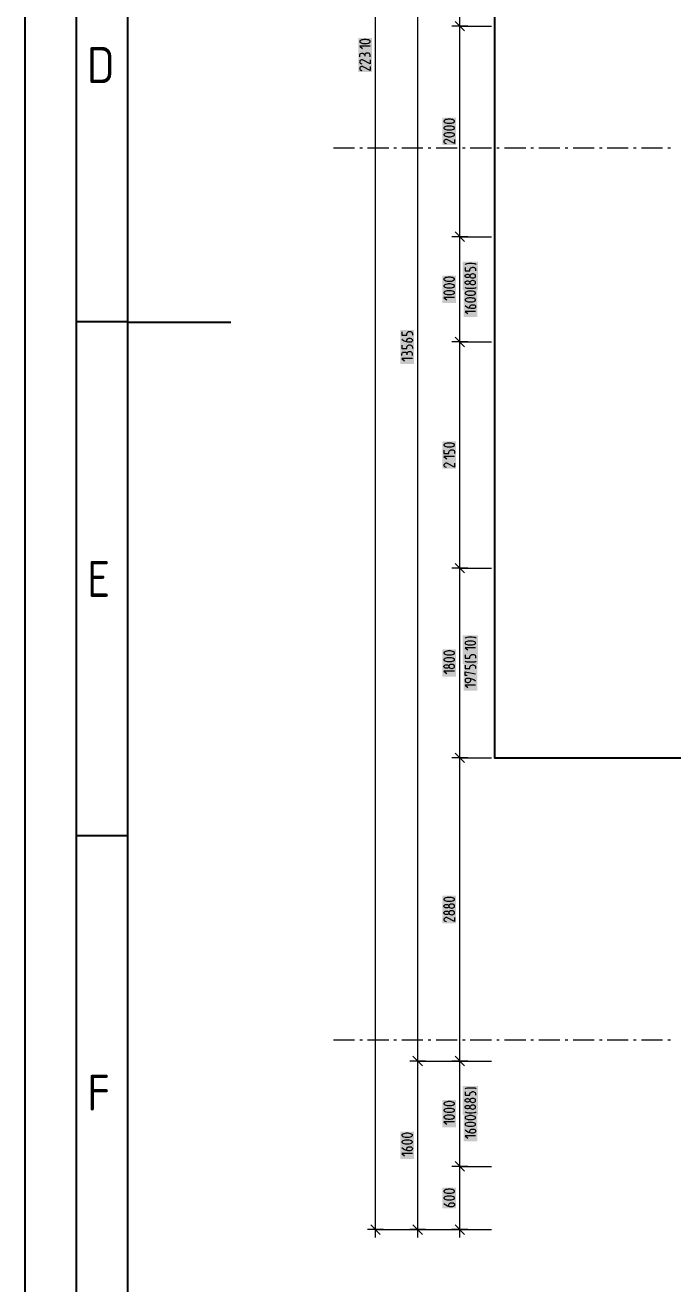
# Model space of a CAD drawing. Header units: millimetres. Extents: x 0 to 594, y 0 to 420.
# Drawn here: x 0 to 63, y 116.4 to 238.9 of the extents above; entities that cross this region are included whole.
import ezdxf

# ---------------------------------------------------------------- set-up
doc = ezdxf.new("R2010")
doc.units = ezdxf.units.MM
doc.header["$LTSCALE"] = 8
for name, color, linetype in [('035', 5, 'Continuous'), ('07', 7, 'Continuous'), ('PDF_Koty delkove', 7, 'Continuous'), ('PDF_Obecne 0.25', 7, 'Continuous'), ('PDF_Osy hlavni', 7, 'Continuous')]:
    doc.layers.add(name, color=color, linetype=linetype)
doc.styles.add('ISO Proportional', font='isocp.shx')

# ---------------------------------------------------------------- blocks, each defined once
blk = doc.blocks.new('IEC_border_a2')
at = {"layer": '035'}
for p, q in [((10, 10), (10, 410)), ((9.98, 210.04), (5, 210.04)), ((10, 160), (5.02, 160))]:
    blk.add_line(p, q, dxfattribs=at)
blk.add_lwpolyline([(0, 420), (594, 420), (594, 0), (0, 0)], close=True, dxfattribs=at)
at = {"layer": '07'}
blk.add_line((10, 210), (20, 210), dxfattribs=at)
blk.add_lwpolyline([(5, 415), (589, 415), (589, 5), (5, 5)], close=True, dxfattribs=at)
at = {"layer": '035', "style": 'ISO Proportional'}
for s, p in [('D', (6, 233.29)), ('E', (6.02, 183.25)), ('F', (6.02, 133.25))]:
    blk.add_text(s, height=3.5, dxfattribs=at).set_placement(p)

msp = doc.modelspace()

# ---------------------------------------------------------------- linework, layer by layer
at = {"layer": 'PDF_Koty delkove', "lineweight": 18}
for points in [[(34.1, 121.67), (34.1, 350.35)], [(38.2, 121.67), (38.2, 138.07), (38.2, 277.11), (38.2, 333.95), (38.2, 350.35)], [(42.3, 121.67), (42.3, 124.85), (42.3, 125.37), (42.3, 127.82), (42.3, 134.73), (42.3, 134.93), (42.3, 138.07), (42.3, 142.85), (42.3, 142.91), (42.3, 150.44), (42.3, 150.75), (42.3, 159.46), (42.3, 160.08), (42.3, 163.58), (42.3, 164.33), (42.3, 167.6), (42.3, 170.26), (42.3, 171.23), (42.3, 186.05), (42.3, 208.08), (42.3, 218.33), (42.3, 238.83), (42.3, 257.28), (42.3, 277.11)], [(42.76, 238.37), (41.84, 239.29)], [(43.07, 238.83), (42.3, 238.83), (41.53, 238.83)], [(42.3, 238.83), (43.05, 238.83), (43.07, 238.83), (43.24, 238.83), (43.26, 238.83), (43.39, 238.83), (43.41, 238.83), (43.88, 238.83), (43.9, 238.83), (45.37, 238.83)], [(33.59, 236.86), (32.56, 236.86), (32.84, 236.64)], [(32.56, 235.85), (32.56, 236.01), (32.58, 236.07), (32.61, 236.12), (32.66, 236.15), (32.77, 236.18), (32.84, 236.18), (32.94, 236.15), (33.01, 236.09), (33.04, 236.01), (33.04, 235.9)], [(33.59, 235.55), (33.59, 235.16), (32.9, 235.52), (32.84, 235.55), (32.73, 235.55), (32.66, 235.52), (32.61, 235.48), (32.58, 235.44), (32.56, 235.38), (32.56, 235.33), (32.58, 235.27), (32.61, 235.23), (32.66, 235.19), (32.77, 235.16)], [(33.42, 236.19), (33.35, 236.2), (33.28, 236.2), (33.19, 236.19), (33.13, 236.16), (33.07, 236.11), (33.04, 236.01)], [(33.59, 235.85), (33.59, 236.04), (33.55, 236.11), (33.5, 236.16), (33.42, 236.19)], [(33.59, 234.89), (33.59, 234.51), (32.9, 234.86), (32.84, 234.89), (32.73, 234.89), (32.66, 234.86), (32.61, 234.82), (32.58, 234.78), (32.56, 234.73), (32.56, 234.67), (32.58, 234.62), (32.61, 234.58), (32.66, 234.53), (32.77, 234.51)], [(41.38, 229.1), (41.17, 229.1), (41.07, 229.09), (40.95, 229.06), (40.85, 229.02), (40.78, 228.97), (40.76, 228.94), (40.76, 228.88), (40.78, 228.86), (40.85, 228.8), (40.95, 228.76), (41.07, 228.73), (41.17, 228.72), (41.38, 228.72), (41.48, 228.73), (41.6, 228.76), (41.7, 228.8)], [(41.7, 228.8), (41.77, 228.86), (41.79, 228.88), (41.79, 228.94), (41.77, 228.97), (41.7, 229.02), (41.6, 229.06), (41.48, 229.09), (41.38, 229.1)], [(41.03, 227.79), (40.93, 227.79), (40.86, 227.76), (40.81, 227.72), (40.78, 227.68), (40.76, 227.62), (40.76, 227.57), (40.78, 227.51), (40.81, 227.47), (40.86, 227.43), (40.97, 227.4)], [(41.79, 227.79), (41.79, 227.4), (41.1, 227.76), (41.03, 227.79)], [(43.07, 218.33), (42.3, 218.33), (41.53, 218.33)], [(42.76, 217.87), (41.84, 218.79)], [(42.3, 218.33), (42.85, 218.33), (42.87, 218.33), (43.01, 218.33), (43.03, 218.33)], [(43.03, 218.33), (43.13, 218.33), (43.15, 218.33), (43.54, 218.33), (43.55, 218.33), (45.37, 218.33)], [(42.81, 215.63), (42.85, 215.66), (42.91, 215.7), (43.02, 215.73), (43.15, 215.74), (43.49, 215.74), (43.67, 215.73), (43.77, 215.71), (43.84, 215.69), (43.9, 215.63)], [(42.81, 215.33), (42.81, 215), (43.29, 215), (43.29, 215.14), (43.32, 215.23), (43.38, 215.29), (43.46, 215.34), (43.53, 215.36), (43.6, 215.36), (43.67, 215.34), (43.73, 215.32), (43.79, 215.28), (43.82, 215.22), (43.84, 215.14), (43.84, 215)], [(43.29, 214.46), (43.27, 214.43), (43.22, 214.39), (43.15, 214.36), (43.08, 214.35), (43.02, 214.35), (42.95, 214.36), (42.88, 214.39), (42.83, 214.44), (42.81, 214.48), (42.81, 214.54), (42.83, 214.58), (42.88, 214.63), (42.95, 214.66), (43.02, 214.67), (43.08, 214.67), (43.15, 214.66), (43.22, 214.63), (43.27, 214.59), (43.29, 214.57)], [(43.6, 214.7), (43.53, 214.7), (43.44, 214.69), (43.36, 214.65), (43.31, 214.59), (43.29, 214.57), (43.29, 214.46), (43.31, 214.43), (43.36, 214.37), (43.44, 214.33), (43.53, 214.32), (43.6, 214.32), (43.68, 214.33), (43.77, 214.37), (43.82, 214.43), (43.84, 214.48)], [(43.84, 214.48), (43.84, 214.54), (43.82, 214.59), (43.77, 214.65), (43.68, 214.69), (43.6, 214.7)], [(41.38, 214.38), (41.17, 214.38), (41.07, 214.37), (40.95, 214.34), (40.85, 214.3), (40.78, 214.25), (40.76, 214.22), (40.76, 214.17), (40.78, 214.14), (40.85, 214.08)], [(40.85, 214.08), (40.95, 214.04), (41.07, 214.01), (41.17, 214), (41.38, 214), (41.48, 214.01), (41.6, 214.04), (41.7, 214.08), (41.77, 214.14), (41.79, 214.17), (41.79, 214.22), (41.77, 214.25), (41.7, 214.3), (41.6, 214.34), (41.48, 214.37), (41.38, 214.38)], [(43.29, 213.8), (43.27, 213.77), (43.22, 213.73), (43.15, 213.7), (43.08, 213.69), (43.02, 213.69), (42.95, 213.7), (42.88, 213.73), (42.83, 213.79), (42.81, 213.83), (42.81, 213.88), (42.83, 213.92), (42.88, 213.98), (42.95, 214), (43.02, 214.02), (43.08, 214.02), (43.15, 214), (43.22, 213.98), (43.27, 213.94), (43.29, 213.91)], [(43.9, 213.39), (43.84, 213.33), (43.77, 213.31), (43.67, 213.29), (43.49, 213.28), (43.15, 213.28), (43.02, 213.29), (42.91, 213.32), (42.85, 213.36), (42.81, 213.39)], [(43.31, 213.94), (43.29, 213.91), (43.29, 213.8), (43.31, 213.77), (43.36, 213.72), (43.44, 213.68), (43.53, 213.66), (43.6, 213.66), (43.68, 213.68), (43.77, 213.72), (43.82, 213.77), (43.84, 213.83), (43.84, 213.88), (43.82, 213.94), (43.77, 213.99), (43.68, 214.03), (43.6, 214.05)], [(43.6, 214.05), (43.53, 214.05), (43.44, 214.03), (43.36, 213.99), (43.31, 213.94)], [(41.38, 213.07), (41.17, 213.07), (41.07, 213.06), (40.95, 213.03), (40.85, 212.99), (40.78, 212.93), (40.76, 212.91), (40.76, 212.85)], [(40.76, 212.85), (40.78, 212.82), (40.85, 212.77), (40.95, 212.73), (41.07, 212.7), (41.17, 212.69), (41.38, 212.69), (41.48, 212.7), (41.6, 212.73), (41.7, 212.77), (41.77, 212.82), (41.79, 212.85), (41.79, 212.91), (41.77, 212.93), (41.7, 212.99), (41.6, 213.03), (41.48, 213.06), (41.38, 213.07)], [(41.79, 212.41), (40.76, 212.41), (41.03, 212.19)], [(43.43, 212.37), (43.22, 212.37), (43.12, 212.35), (43, 212.33), (42.9, 212.29), (42.83, 212.23), (42.81, 212.2), (42.81, 212.15), (42.83, 212.12), (42.9, 212.07), (43, 212.03), (43.12, 212)], [(43.12, 212), (43.22, 211.98), (43.43, 211.98), (43.53, 212), (43.65, 212.03), (43.75, 212.07), (43.82, 212.12), (43.84, 212.15), (43.84, 212.2), (43.82, 212.23), (43.75, 212.29), (43.65, 212.33), (43.53, 212.35), (43.43, 212.37)], [(43.29, 211.36), (43.29, 211.55), (43.31, 211.6), (43.34, 211.64), (43.38, 211.67), (43.43, 211.7), (43.49, 211.71), (43.63, 211.71), (43.7, 211.7), (43.75, 211.67), (43.79, 211.64), (43.82, 211.6), (43.84, 211.55), (43.84, 211.49), (43.82, 211.44), (43.79, 211.4), (43.75, 211.37), (43.7, 211.34), (43.63, 211.33), (43.39, 211.33), (43.15, 211.38), (42.98, 211.47), (42.81, 211.6)], [(43.84, 211.06), (42.81, 211.06), (43.08, 210.84)], [(36.66, 209.07), (36.66, 208.74), (37.14, 208.74), (37.14, 208.88), (37.17, 208.98), (37.23, 209.03), (37.31, 209.09), (37.38, 209.1), (37.45, 209.1), (37.52, 209.09), (37.58, 209.06), (37.64, 209.02), (37.67, 208.96), (37.69, 208.88), (37.69, 208.74)], [(37, 208.11), (36.83, 208.2), (36.66, 208.33)], [(37.14, 208.09), (37.14, 208.28), (37.16, 208.33), (37.19, 208.38), (37.23, 208.4), (37.28, 208.43), (37.35, 208.44), (37.48, 208.44), (37.55, 208.43), (37.6, 208.4), (37.64, 208.38), (37.67, 208.33), (37.69, 208.28), (37.69, 208.22), (37.67, 208.17), (37.64, 208.13), (37.6, 208.1), (37.55, 208.07), (37.48, 208.06), (37.24, 208.06), (37, 208.11)], [(42.76, 207.62), (41.84, 208.54)], [(36.66, 207.76), (36.66, 207.43), (37.14, 207.43), (37.14, 207.57), (37.17, 207.66), (37.23, 207.72), (37.31, 207.77), (37.38, 207.79), (37.45, 207.79), (37.52, 207.77), (37.58, 207.75), (37.64, 207.7), (37.67, 207.65), (37.69, 207.57), (37.69, 207.43)], [(36.66, 206.77), (36.66, 206.94), (36.68, 206.99), (36.71, 207.05), (36.76, 207.08)], [(36.76, 207.08), (36.87, 207.1), (36.93, 207.1), (37.04, 207.08), (37.11, 207.02), (37.14, 206.94), (37.14, 206.83)], [(37.69, 206.77), (37.69, 206.97), (37.65, 207.03), (37.6, 207.09), (37.52, 207.12), (37.45, 207.13), (37.38, 207.13), (37.29, 207.12), (37.23, 207.09), (37.17, 207.03), (37.14, 206.94)], [(43.07, 208.08), (42.3, 208.08), (41.53, 208.08)], [(42.3, 208.08), (42.75, 208.08), (42.77, 208.08), (42.89, 208.08), (42.91, 208.08), (43, 208.08), (43.02, 208.08), (43.36, 208.08), (43.38, 208.08), (43.93, 208.08), (43.94, 208.08), (45.37, 208.08)], [(37.69, 206.47), (36.66, 206.47), (36.93, 206.25)], [(40.76, 197.56), (40.76, 197.23), (41.24, 197.23), (41.24, 197.37), (41.27, 197.46), (41.33, 197.52), (41.41, 197.57), (41.48, 197.58), (41.55, 197.58), (41.62, 197.57), (41.68, 197.54), (41.74, 197.5), (41.77, 197.45), (41.79, 197.37), (41.79, 197.23)], [(41.79, 196.93), (40.76, 196.93), (41.03, 196.71)], [(41.79, 196.27), (41.79, 195.89), (41.1, 196.24), (41.03, 196.27), (40.93, 196.27), (40.86, 196.24), (40.81, 196.2), (40.78, 196.16), (40.76, 196.11), (40.76, 196.05), (40.78, 196), (40.81, 195.96), (40.86, 195.91)], [(40.86, 195.91), (40.97, 195.89)], [(42.76, 185.59), (41.84, 186.51)], [(43.07, 186.05), (42.3, 186.05), (41.53, 186.05)], [(42.3, 186.05), (42.54, 186.05), (42.55, 186.05), (42.64, 186.05), (42.66, 186.05), (42.72, 186.05), (42.74, 186.05), (42.99, 186.05), (43, 186.05), (43.41, 186.05), (43.42, 186.05), (45.37, 186.05)], [(42.81, 179.25), (42.85, 179.27), (42.91, 179.32), (43.02, 179.34), (43.15, 179.36), (43.49, 179.36), (43.67, 179.34), (43.77, 179.33), (43.84, 179.3), (43.9, 179.25)], [(43.84, 178.32), (42.81, 178.32), (43.08, 178.1)], [(41.38, 177.34), (41.17, 177.34), (41.07, 177.33), (40.95, 177.3), (40.85, 177.26), (40.78, 177.21), (40.76, 177.18), (40.76, 177.12), (40.78, 177.1), (40.85, 177.04), (40.95, 177), (41.07, 176.97), (41.17, 176.96), (41.38, 176.96), (41.48, 176.97), (41.6, 177), (41.7, 177.04), (41.77, 177.1), (41.79, 177.12), (41.79, 177.18), (41.77, 177.21), (41.7, 177.26), (41.6, 177.3), (41.48, 177.33), (41.38, 177.34)], [(41.24, 176.44), (41.22, 176.41), (41.17, 176.37), (41.1, 176.34), (41.03, 176.33), (40.97, 176.33), (40.9, 176.34), (40.83, 176.37), (40.78, 176.43), (40.76, 176.47), (40.76, 176.52), (40.78, 176.56), (40.83, 176.62), (40.9, 176.64), (40.97, 176.66), (41.03, 176.66), (41.1, 176.64), (41.17, 176.62), (41.22, 176.58), (41.24, 176.55)], [(42.81, 177.63), (42.81, 177.31), (43.29, 177.31), (43.29, 177.44), (43.32, 177.54), (43.38, 177.59), (43.46, 177.65), (43.53, 177.66), (43.6, 177.66), (43.67, 177.65), (43.73, 177.62), (43.79, 177.58)], [(43.9, 177.01), (43.84, 176.95), (43.77, 176.92), (43.67, 176.91), (43.49, 176.9), (43.15, 176.9), (43.02, 176.91), (42.91, 176.94), (42.85, 176.98), (42.81, 177.01)], [(42.81, 176.61), (42.81, 176.28), (43.29, 176.28), (43.29, 176.42), (43.32, 176.52), (43.38, 176.57), (43.46, 176.63), (43.53, 176.64), (43.6, 176.64), (43.67, 176.63), (43.73, 176.6), (43.79, 176.56), (43.82, 176.5), (43.84, 176.42), (43.84, 176.28)], [(43.79, 177.58), (43.82, 177.53), (43.84, 177.44), (43.84, 177.31)], [(41.79, 176.03), (40.76, 176.03), (41.03, 175.81)], [(43.02, 175.6), (42.81, 175.6), (42.81, 175.98), (43.84, 175.77)], [(42.83, 175.22), (42.81, 175.16), (42.81, 175.11), (42.83, 175.05), (42.86, 175.01), (42.9, 174.99), (42.95, 174.96), (43.02, 174.94), (43.15, 174.94), (43.22, 174.96), (43.29, 174.99), (43.34, 175.05), (43.36, 175.11), (43.36, 175.3)], [(43.84, 175.05), (43.67, 175.19), (43.49, 175.27), (43.26, 175.33), (43.02, 175.33), (42.95, 175.31), (42.9, 175.29), (42.86, 175.26), (42.83, 175.22)], [(43.84, 174.67), (42.81, 174.67), (43.08, 174.45)], [(42.76, 167.14), (41.84, 168.06)], [(43.07, 167.6), (42.3, 167.6), (41.53, 167.6)], [(42.3, 167.6), (42.36, 167.6), (42.37, 167.6), (42.44, 167.6), (42.44, 167.6), (42.49, 167.6), (42.5, 167.6), (42.68, 167.6), (42.69, 167.6), (42.98, 167.6), (42.98, 167.6), (43.69, 167.6), (43.73, 167.6), (45.37, 167.6)], [(41.38, 154.01), (41.17, 154.01), (41.07, 154), (40.95, 153.97), (40.85, 153.93), (40.78, 153.88), (40.76, 153.85), (40.76, 153.79), (40.78, 153.77), (40.85, 153.71), (40.95, 153.67), (41.07, 153.64), (41.17, 153.63), (41.38, 153.63), (41.48, 153.64), (41.6, 153.67), (41.7, 153.71), (41.77, 153.77), (41.79, 153.79), (41.79, 153.85), (41.77, 153.88), (41.7, 153.93), (41.6, 153.97), (41.48, 154)], [(41.24, 153.11), (41.22, 153.08), (41.17, 153.04), (41.1, 153.01), (41.03, 153), (40.97, 153), (40.9, 153.01), (40.83, 153.04), (40.78, 153.1), (40.76, 153.14), (40.76, 153.19), (40.78, 153.23), (40.83, 153.29), (40.9, 153.32), (40.97, 153.33), (41.03, 153.33), (41.1, 153.32), (41.17, 153.29), (41.22, 153.25), (41.24, 153.22)], [(41.55, 153.36), (41.48, 153.36), (41.39, 153.34), (41.31, 153.3), (41.26, 153.25), (41.24, 153.22), (41.24, 153.11), (41.26, 153.08), (41.31, 153.03), (41.39, 152.99), (41.48, 152.97), (41.55, 152.97), (41.63, 152.99)], [(41.48, 154), (41.38, 154.01)], [(41.63, 152.99), (41.72, 153.03), (41.77, 153.08), (41.79, 153.14), (41.79, 153.19), (41.77, 153.25), (41.72, 153.3), (41.63, 153.34), (41.55, 153.36)], [(41.24, 152.45), (41.22, 152.43), (41.17, 152.38), (41.1, 152.36), (41.03, 152.34), (40.97, 152.34), (40.9, 152.36), (40.83, 152.38), (40.78, 152.44), (40.76, 152.48), (40.76, 152.54), (40.78, 152.58), (40.83, 152.63), (40.9, 152.66), (40.97, 152.67), (41.03, 152.67), (41.1, 152.66), (41.17, 152.63), (41.22, 152.59), (41.24, 152.56)], [(41.79, 152.04), (41.79, 151.66), (41.1, 152.02), (41.03, 152.04), (40.93, 152.04), (40.86, 152.02), (40.81, 151.97), (40.78, 151.93), (40.76, 151.88), (40.76, 151.82), (40.78, 151.77), (40.81, 151.73), (40.86, 151.69), (40.97, 151.66)], [(41.48, 152.7), (41.39, 152.69), (41.31, 152.65), (41.26, 152.59), (41.24, 152.56), (41.24, 152.45), (41.26, 152.43), (41.31, 152.37), (41.39, 152.33), (41.48, 152.32), (41.55, 152.32), (41.63, 152.33), (41.72, 152.37), (41.77, 152.43), (41.79, 152.48), (41.79, 152.54), (41.77, 152.59), (41.72, 152.65), (41.63, 152.69), (41.55, 152.7)], [(41.55, 152.7), (41.48, 152.7)], [(38.66, 137.61), (37.74, 138.54)], [(42.76, 137.61), (41.84, 138.54)], [(38.97, 138.07), (38.2, 138.07), (37.43, 138.07)], [(38.2, 138.07), (42.85, 138.07)], [(43.07, 138.07), (42.3, 138.07), (41.53, 138.07)], [(42.3, 138.07), (42.51, 138.07), (42.52, 138.07), (45.37, 138.07)], [(42.81, 135.37), (42.85, 135.4), (42.91, 135.44), (43.02, 135.47), (43.15, 135.48), (43.49, 135.48), (43.67, 135.47), (43.77, 135.46), (43.84, 135.43), (43.9, 135.37)], [(42.81, 135.07), (42.81, 134.75), (43.29, 134.75), (43.29, 134.88), (43.32, 134.98), (43.38, 135.03), (43.46, 135.09), (43.53, 135.1), (43.6, 135.1), (43.67, 135.09), (43.73, 135.06), (43.79, 135.02), (43.82, 134.96), (43.84, 134.88), (43.84, 134.75)], [(41.38, 134.13), (41.17, 134.13), (41.07, 134.11), (40.95, 134.09), (40.85, 134.04), (40.78, 133.99), (40.76, 133.96), (40.76, 133.91), (40.78, 133.88), (40.85, 133.83), (40.95, 133.79), (41.07, 133.76), (41.17, 133.74), (41.38, 133.74), (41.48, 133.76), (41.6, 133.79), (41.7, 133.83), (41.77, 133.88), (41.79, 133.91), (41.79, 133.96), (41.77, 133.99)], [(41.77, 133.99), (41.7, 134.04), (41.6, 134.09), (41.48, 134.11), (41.38, 134.13)], [(42.95, 134.1), (42.88, 134.13), (42.83, 134.19), (42.81, 134.23), (42.81, 134.28), (42.83, 134.32), (42.88, 134.38), (42.95, 134.4), (43.02, 134.42), (43.08, 134.42), (43.15, 134.4), (43.22, 134.38), (43.27, 134.34), (43.29, 134.31)], [(43.29, 133.54), (43.27, 133.52), (43.22, 133.47), (43.15, 133.45), (43.08, 133.43), (43.02, 133.43), (42.95, 133.45), (42.88, 133.47), (42.83, 133.53), (42.81, 133.57), (42.81, 133.62), (42.83, 133.67), (42.88, 133.72), (42.95, 133.75), (43.02, 133.76), (43.08, 133.76), (43.15, 133.75), (43.22, 133.72), (43.27, 133.68), (43.29, 133.65)], [(43.29, 134.2), (43.27, 134.17), (43.22, 134.13), (43.15, 134.1), (43.08, 134.09), (43.02, 134.09), (42.95, 134.1)], [(43.6, 133.79), (43.53, 133.79), (43.44, 133.77), (43.36, 133.73), (43.31, 133.68), (43.29, 133.65), (43.29, 133.54), (43.31, 133.52), (43.36, 133.46), (43.44, 133.42), (43.53, 133.41), (43.6, 133.41), (43.68, 133.42), (43.77, 133.46), (43.82, 133.52), (43.84, 133.57)], [(43.84, 133.57), (43.84, 133.62), (43.82, 133.68), (43.77, 133.73), (43.68, 133.77), (43.6, 133.79)], [(41.38, 132.81), (41.17, 132.81), (41.07, 132.8), (40.95, 132.77), (40.85, 132.73), (40.78, 132.68), (40.76, 132.65), (40.76, 132.59), (40.78, 132.57), (40.85, 132.51), (40.95, 132.47), (41.07, 132.44), (41.17, 132.43), (41.38, 132.43), (41.48, 132.44), (41.6, 132.47), (41.7, 132.51), (41.77, 132.57), (41.79, 132.59)], [(41.79, 132.59), (41.79, 132.65), (41.77, 132.68), (41.7, 132.73), (41.6, 132.77), (41.48, 132.8), (41.38, 132.81)], [(43.9, 133.13), (43.84, 133.08), (43.77, 133.05), (43.67, 133.04), (43.49, 133.02), (43.15, 133.02), (43.02, 133.04), (42.91, 133.06), (42.85, 133.11), (42.81, 133.13)], [(41.79, 132.16), (40.76, 132.16), (41.03, 131.94)], [(43.43, 132.11), (43.22, 132.11), (43.12, 132.1), (43, 132.07), (42.9, 132.03), (42.83, 131.97), (42.81, 131.95), (42.81, 131.89), (42.83, 131.87), (42.9, 131.81), (43, 131.77), (43.12, 131.74), (43.22, 131.73), (43.43, 131.73), (43.53, 131.74), (43.65, 131.77), (43.75, 131.81), (43.82, 131.87), (43.84, 131.89), (43.84, 131.95), (43.82, 131.97), (43.75, 132.03), (43.65, 132.07)], [(43.29, 131.1), (43.29, 131.29), (43.31, 131.35), (43.34, 131.39), (43.38, 131.41), (43.43, 131.44), (43.49, 131.46), (43.63, 131.46), (43.7, 131.44), (43.75, 131.41), (43.79, 131.39), (43.82, 131.35), (43.84, 131.29), (43.84, 131.24), (43.82, 131.18), (43.79, 131.14), (43.75, 131.11), (43.7, 131.09), (43.63, 131.07), (43.39, 131.07), (43.15, 131.13), (42.98, 131.21), (42.81, 131.35)], [(43.65, 132.07), (43.53, 132.1), (43.43, 132.11)], [(36.75, 130.31), (36.68, 130.26), (36.66, 130.23), (36.66, 130.18), (36.68, 130.15), (36.75, 130.09), (36.85, 130.05), (36.97, 130.03), (37.07, 130.01), (37.28, 130.01), (37.38, 130.03), (37.5, 130.05), (37.6, 130.09), (37.67, 130.15), (37.69, 130.18), (37.69, 130.23), (37.67, 130.26), (37.6, 130.31), (37.5, 130.35), (37.38, 130.38), (37.28, 130.39)], [(37.28, 130.39), (37.07, 130.39), (36.97, 130.38), (36.85, 130.35), (36.75, 130.31)], [(43.84, 130.8), (42.81, 130.8), (43.08, 130.58)], [(37.14, 129.38), (37.14, 129.57), (37.16, 129.63), (37.19, 129.67), (37.23, 129.7), (37.28, 129.72), (37.35, 129.74), (37.48, 129.74), (37.55, 129.72), (37.6, 129.7), (37.64, 129.67), (37.67, 129.63), (37.69, 129.57), (37.69, 129.52), (37.67, 129.46), (37.64, 129.42), (37.6, 129.4), (37.55, 129.37), (37.48, 129.35), (37.24, 129.35), (37, 129.41), (36.83, 129.49), (36.66, 129.63)], [(37.69, 129.08), (36.66, 129.08), (36.93, 128.86)], [(43.07, 127.82), (42.3, 127.82), (41.53, 127.82)], [(42.76, 127.36), (41.84, 128.29)], [(42.3, 127.82), (42.89, 127.82), (43.22, 127.82), (45.37, 127.82)], [(41.38, 124.94), (41.17, 124.94), (41.07, 124.93), (40.95, 124.9), (40.85, 124.86), (40.78, 124.81), (40.76, 124.78), (40.76, 124.72), (40.78, 124.7), (40.85, 124.64), (40.95, 124.6), (41.07, 124.57), (41.17, 124.56), (41.38, 124.56), (41.48, 124.57), (41.6, 124.6), (41.7, 124.64), (41.77, 124.7), (41.79, 124.72)], [(41.24, 123.93), (41.24, 124.12), (41.26, 124.18), (41.29, 124.22), (41.33, 124.24), (41.38, 124.27), (41.44, 124.28), (41.58, 124.28), (41.65, 124.27), (41.7, 124.24), (41.74, 124.22), (41.77, 124.18), (41.79, 124.12), (41.79, 124.07), (41.77, 124.01), (41.74, 123.97), (41.7, 123.94), (41.65, 123.91), (41.58, 123.9), (41.34, 123.9), (41.1, 123.96), (40.93, 124.04), (40.76, 124.18)], [(41.79, 124.72), (41.79, 124.78), (41.77, 124.81), (41.7, 124.86), (41.6, 124.9), (41.48, 124.93), (41.38, 124.94)], [(34.87, 121.67), (34.1, 121.67), (33.33, 121.67)], [(34.56, 121.21), (33.64, 122.14)], [(34.1, 120.91), (34.1, 121.67), (40.42, 121.67)], [(38.97, 121.67), (38.2, 121.67), (37.43, 121.67)], [(38.66, 121.21), (37.74, 122.14)], [(38.2, 120.91), (38.2, 121.67), (42.85, 121.67)], [(43.07, 121.67), (42.3, 121.67), (41.53, 121.67)], [(42.76, 121.21), (41.84, 122.14)], [(42.3, 120.91), (42.3, 121.67), (45.37, 121.67)]]:
    msp.add_lwpolyline(points, dxfattribs=at)
for points in [[(33.18, 237.52), (32.97, 237.52), (32.87, 237.5), (32.75, 237.48), (32.65, 237.44), (32.58, 237.38), (32.56, 237.35), (32.56, 237.3), (32.58, 237.27), (32.65, 237.22), (32.75, 237.18), (32.87, 237.15), (32.97, 237.13), (33.18, 237.13), (33.28, 237.15), (33.4, 237.18), (33.5, 237.22), (33.57, 237.27), (33.59, 237.3), (33.59, 237.35), (33.57, 237.38), (33.5, 237.44), (33.4, 237.48), (33.28, 237.5)], [(41.38, 229.76), (41.17, 229.76), (41.07, 229.74), (40.95, 229.72), (40.85, 229.68), (40.78, 229.62), (40.76, 229.59), (40.76, 229.54), (40.78, 229.51), (40.85, 229.46), (40.95, 229.42), (41.07, 229.39), (41.17, 229.38), (41.38, 229.38), (41.48, 229.39), (41.6, 229.42), (41.7, 229.46), (41.77, 229.51), (41.79, 229.54), (41.79, 229.59), (41.77, 229.62), (41.7, 229.68), (41.6, 229.72), (41.48, 229.74)], [(41.38, 228.44), (41.17, 228.44), (41.07, 228.43), (40.95, 228.4), (40.85, 228.36), (40.78, 228.31), (40.76, 228.28), (40.76, 228.23), (40.78, 228.2), (40.85, 228.14), (40.95, 228.1), (41.07, 228.07), (41.17, 228.06), (41.38, 228.06), (41.48, 228.07), (41.6, 228.1), (41.7, 228.14), (41.77, 228.2), (41.79, 228.23), (41.79, 228.28), (41.77, 228.31), (41.7, 228.36), (41.6, 228.4), (41.48, 228.43)], [(41.38, 213.73), (41.17, 213.73), (41.07, 213.71), (40.95, 213.69), (40.85, 213.64), (40.78, 213.59), (40.76, 213.56), (40.76, 213.51), (40.78, 213.48), (40.85, 213.43), (40.95, 213.39), (41.07, 213.36), (41.17, 213.34), (41.38, 213.34), (41.48, 213.36), (41.6, 213.39), (41.7, 213.43), (41.77, 213.48), (41.79, 213.51), (41.79, 213.56), (41.77, 213.59), (41.7, 213.64), (41.6, 213.69), (41.48, 213.71)], [(43.43, 213.02), (43.22, 213.02), (43.12, 213.01), (43, 212.98), (42.9, 212.94), (42.83, 212.89), (42.81, 212.86), (42.81, 212.81), (42.83, 212.78), (42.9, 212.72), (43, 212.68), (43.12, 212.65), (43.22, 212.64), (43.43, 212.64), (43.53, 212.65), (43.65, 212.68), (43.75, 212.72), (43.82, 212.78), (43.84, 212.81), (43.84, 212.86), (43.82, 212.89), (43.75, 212.94), (43.65, 212.98), (43.53, 213.01)], [(41.38, 198.24), (41.17, 198.24), (41.07, 198.23), (40.95, 198.2), (40.85, 198.16), (40.78, 198.11), (40.76, 198.08), (40.76, 198.02), (40.78, 198), (40.85, 197.94), (40.95, 197.9), (41.07, 197.87), (41.17, 197.86), (41.38, 197.86), (41.48, 197.87), (41.6, 197.9), (41.7, 197.94), (41.77, 198), (41.79, 198.02), (41.79, 198.08), (41.77, 198.11), (41.7, 198.16), (41.6, 198.2), (41.48, 198.23)], [(43.43, 178.97), (43.22, 178.97), (43.12, 178.96), (43, 178.93), (42.9, 178.89), (42.83, 178.84), (42.81, 178.81), (42.81, 178.76), (42.83, 178.73), (42.9, 178.67), (43, 178.63), (43.12, 178.6), (43.22, 178.59), (43.43, 178.59), (43.53, 178.6), (43.65, 178.63), (43.75, 178.67), (43.82, 178.73), (43.84, 178.76), (43.84, 178.81), (43.82, 178.84), (43.75, 178.89), (43.65, 178.93), (43.53, 178.96)], [(41.38, 178), (41.17, 178), (41.07, 177.99), (40.95, 177.96), (40.85, 177.92), (40.78, 177.86), (40.76, 177.84), (40.76, 177.78), (40.78, 177.75), (40.85, 177.7), (40.95, 177.66), (41.07, 177.63), (41.17, 177.62), (41.38, 177.62), (41.48, 177.63), (41.6, 177.66), (41.7, 177.7), (41.77, 177.75), (41.79, 177.78), (41.79, 177.84), (41.77, 177.86), (41.7, 177.92), (41.6, 177.96), (41.48, 177.99)], [(41.55, 176.69), (41.48, 176.69), (41.39, 176.67), (41.31, 176.63), (41.26, 176.58), (41.24, 176.55), (41.24, 176.44), (41.26, 176.41), (41.31, 176.36), (41.39, 176.32), (41.48, 176.3), (41.55, 176.3), (41.63, 176.32), (41.72, 176.36), (41.77, 176.41), (41.79, 176.47), (41.79, 176.52), (41.77, 176.58), (41.72, 176.63), (41.63, 176.67)], [(43.6, 134.44), (43.53, 134.44), (43.44, 134.43), (43.36, 134.39), (43.31, 134.34), (43.29, 134.31), (43.29, 134.2), (43.31, 134.17), (43.36, 134.12), (43.44, 134.08), (43.53, 134.06), (43.6, 134.06), (43.68, 134.08), (43.77, 134.12), (43.82, 134.17), (43.84, 134.23), (43.84, 134.28), (43.82, 134.34), (43.77, 134.39), (43.68, 134.43)], [(41.38, 133.47), (41.17, 133.47), (41.07, 133.46), (40.95, 133.43), (40.85, 133.39), (40.78, 133.33), (40.76, 133.31), (40.76, 133.25), (40.78, 133.22), (40.85, 133.17), (40.95, 133.13), (41.07, 133.1), (41.17, 133.09), (41.38, 133.09), (41.48, 133.1), (41.6, 133.13), (41.7, 133.17), (41.77, 133.22), (41.79, 133.25), (41.79, 133.31), (41.77, 133.33), (41.7, 133.39), (41.6, 133.43), (41.48, 133.46)], [(43.43, 132.77), (43.22, 132.77), (43.12, 132.75), (43, 132.73), (42.9, 132.68), (42.83, 132.63), (42.81, 132.6), (42.81, 132.55), (42.83, 132.52), (42.9, 132.47), (43, 132.43), (43.12, 132.4), (43.22, 132.38), (43.43, 132.38), (43.53, 132.4), (43.65, 132.43), (43.75, 132.47), (43.82, 132.52), (43.84, 132.55), (43.84, 132.6), (43.82, 132.63), (43.75, 132.68), (43.65, 132.73), (43.53, 132.75)], [(37.28, 131.05), (37.07, 131.05), (36.97, 131.04), (36.85, 131.01), (36.75, 130.97), (36.68, 130.92), (36.66, 130.89), (36.66, 130.83), (36.68, 130.81), (36.75, 130.75), (36.85, 130.71), (36.97, 130.68), (37.07, 130.67), (37.28, 130.67), (37.38, 130.68), (37.5, 130.71), (37.6, 130.75), (37.67, 130.81), (37.69, 130.83), (37.69, 130.89), (37.67, 130.92), (37.6, 130.97), (37.5, 131.01), (37.38, 131.04)], [(41.38, 125.6), (41.17, 125.6), (41.07, 125.58), (40.95, 125.56), (40.85, 125.52), (40.78, 125.46), (40.76, 125.43), (40.76, 125.38), (40.78, 125.35), (40.85, 125.3), (40.95, 125.26), (41.07, 125.23), (41.17, 125.21), (41.38, 125.21), (41.48, 125.23), (41.6, 125.26), (41.7, 125.3), (41.77, 125.35), (41.79, 125.38), (41.79, 125.43), (41.77, 125.46), (41.7, 125.52), (41.6, 125.56), (41.48, 125.58)]]:
    msp.add_lwpolyline(points, close=True, dxfattribs=at)
at = {"layer": 'PDF_Koty delkove', "color": 7, "lineweight": 18, "true_color": 0xffffff, "transparency": 33554559}
for points in [[(33.74, 234.35), (33.74, 237.67), (32.41, 234.35), (32.41, 237.67)], [(41.94, 227.25), (41.94, 229.91), (40.61, 227.25), (40.61, 229.91)], [(44.06, 213.13), (44.06, 215.89), (42.59, 213.13), (42.59, 215.89)], [(41.94, 211.88), (41.94, 214.54), (40.61, 211.88), (40.61, 214.54)], [(43.99, 210.52), (43.99, 213.18), (42.66, 210.52), (42.66, 213.18)], [(37.84, 205.93), (37.84, 209.25), (36.51, 205.93), (36.51, 209.25)], [(41.94, 195.73), (41.94, 198.4), (40.61, 195.73), (40.61, 198.4)], [(44.06, 176.74), (44.06, 179.51), (42.59, 176.74), (42.59, 179.51)], [(41.94, 175.49), (41.94, 178.15), (40.61, 175.49), (40.61, 178.15)], [(43.99, 174.14), (43.99, 176.79), (42.66, 174.14), (42.66, 176.79)], [(41.94, 151.5), (41.94, 154.17), (40.61, 151.5), (40.61, 154.17)], [(44.06, 132.87), (44.06, 135.64), (42.59, 132.87), (42.59, 135.64)], [(41.94, 131.62), (41.94, 134.28), (40.61, 131.62), (40.61, 134.28)], [(43.99, 130.26), (43.99, 132.92), (42.66, 130.26), (42.66, 132.92)], [(37.84, 128.54), (37.84, 131.21), (36.51, 128.54), (36.51, 131.21)], [(41.94, 123.75), (41.94, 125.75), (40.61, 123.75), (40.61, 125.75)]]:
    msp.add_solid(points, dxfattribs=at)
at = {"layer": 'PDF_Obecne 0.25', "lineweight": 25}
msp.add_lwpolyline([(65.97, 277.11), (45.67, 277.11), (45.67, 167.6), (65.97, 167.6)], dxfattribs=at)
at = {"layer": 'PDF_Osy hlavni', "lineweight": 18}
for points in [[(32.05, 226.94), (30, 226.94)], [(32.82, 226.94), (32.56, 226.94)], [(35.38, 226.94), (33.33, 226.94)], [(36.15, 226.94), (35.89, 226.94)], [(38.71, 226.94), (36.66, 226.94)], [(39.48, 226.94), (39.22, 226.94)], [(42.04, 226.94), (39.99, 226.94)], [(42.81, 226.94), (42.56, 226.94)], [(45.37, 226.94), (43.32, 226.94)], [(46.14, 226.94), (45.89, 226.94)], [(48.71, 226.94), (46.66, 226.94)], [(49.47, 226.94), (49.22, 226.94)], [(52.04, 226.94), (49.99, 226.94)], [(52.81, 226.94), (52.55, 226.94)], [(55.37, 226.94), (53.32, 226.94)], [(56.14, 226.94), (55.88, 226.94)], [(58.7, 226.94), (56.65, 226.94)], [(59.47, 226.94), (59.21, 226.94)], [(62.03, 226.94), (59.98, 226.94)], [(62.8, 226.94), (62.54, 226.94)], [(32.05, 140.12), (30, 140.12)], [(32.82, 140.12), (32.56, 140.12)], [(35.38, 140.12), (33.33, 140.12)], [(36.15, 140.12), (35.89, 140.12)], [(38.71, 140.12), (36.66, 140.12)], [(39.48, 140.12), (39.22, 140.12)], [(42.04, 140.12), (39.99, 140.12)], [(42.81, 140.12), (42.56, 140.12)], [(45.37, 140.12), (43.32, 140.12)], [(46.14, 140.12), (45.89, 140.12)], [(48.71, 140.12), (46.66, 140.12)], [(49.47, 140.12), (49.22, 140.12)], [(52.04, 140.12), (49.99, 140.12)], [(52.81, 140.12), (52.55, 140.12)], [(55.37, 140.12), (53.32, 140.12)], [(56.14, 140.12), (55.88, 140.12)], [(58.7, 140.12), (56.65, 140.12)], [(59.47, 140.12), (59.21, 140.12)], [(62.03, 140.12), (59.98, 140.12)], [(62.8, 140.12), (62.54, 140.12)]]:
    msp.add_lwpolyline(points, dxfattribs=at)

# ---------------------------------------------------------------- block references
msp.add_blockref('IEC_border_a2', (0, 0))

doc.saveas('drawing.dxf')
